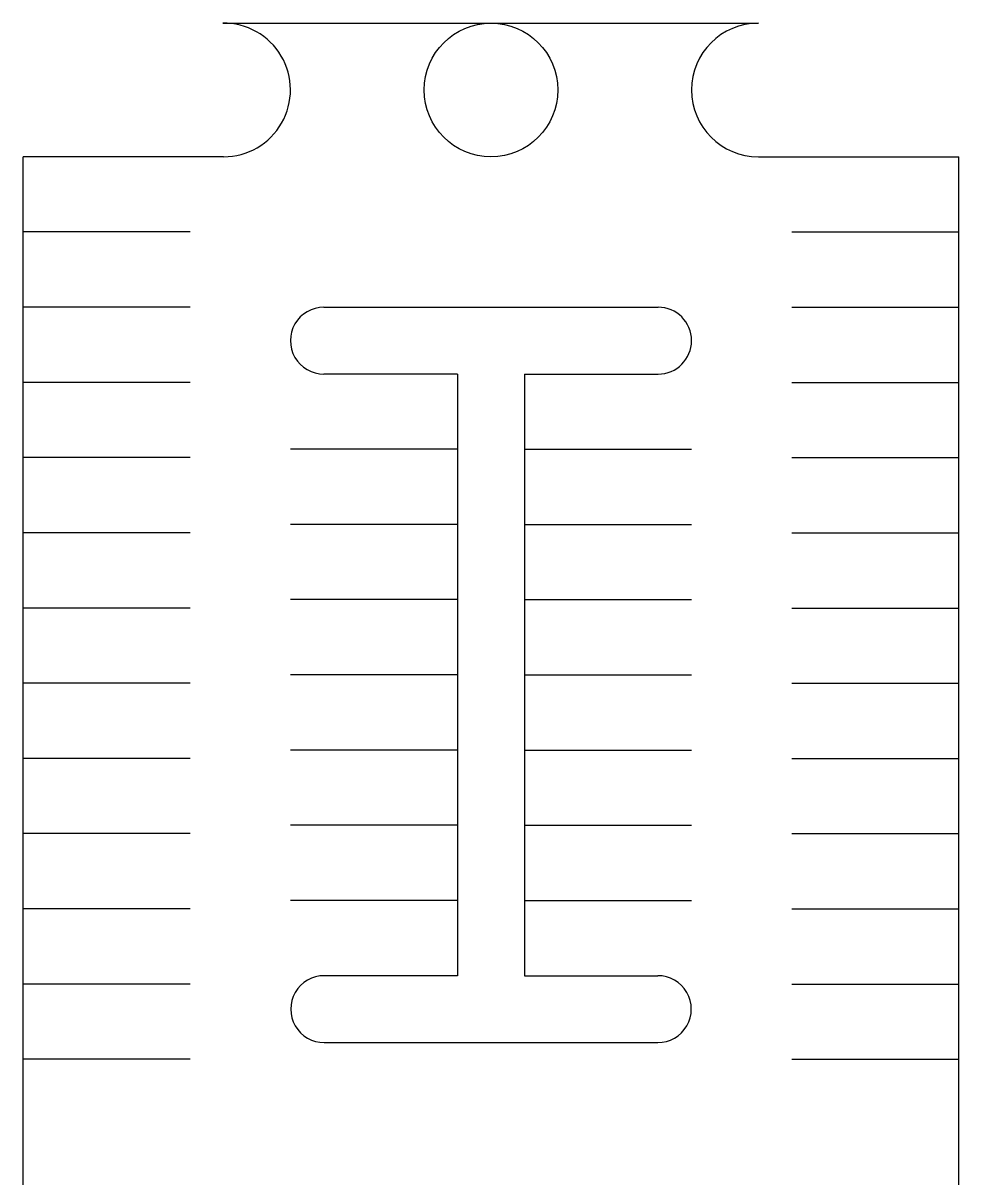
# Model space of a CAD drawing. Header units: metres. Extents: x -31 to 130, y -13 to 69.
# Drawn here: x -31.45 to -3.45, y 34.33 to 68.88 of the extents above; entities that cross this region are included whole.
import ezdxf

# ---------------------------------------------------------------- set-up
doc = ezdxf.new("R2010")
doc.units = ezdxf.units.M
doc.header["$LTSCALE"] = 0.002
doc.header["$MEASUREMENT"] = 0
doc.layers.add('URB-ESTACION', color=1, linetype='CONTINUOUS')

msp = doc.modelspace()

# ---------------------------------------------------------------- linework, layer by layer
at = {"layer": 'URB-ESTACION'}
for p, q in [((-25.477, 68.875), (-9.45, 68.875)), ((-31.45, 33.875), (-31.45, 64.875)), ((-25.45, 64.875), (-31.45, 64.875)), ((-9.45, 64.875), (-3.45, 64.875)), ((-3.45, 33.875), (-3.45, 64.875)), ((-26.45, 62.625), (-31.45, 62.625)), ((-8.45, 62.625), (-3.45, 62.625)), ((-26.45, 60.375), (-31.45, 60.375)), ((-22.45, 60.375), (-12.45, 60.375)), ((-8.45, 60.375), (-3.45, 60.375)), ((-26.45, 58.125), (-31.45, 58.125)), ((-18.45, 58.375), (-22.45, 58.375)), ((-18.45, 58.375), (-18.45, 40.375)), ((-16.45, 58.375), (-16.45, 40.375)), ((-16.45, 58.375), (-12.45, 58.375)), ((-8.45, 58.125), (-3.45, 58.125)), ((-18.45, 56.125), (-23.45, 56.125)), ((-16.45, 56.125), (-11.45, 56.125)), ((-26.45, 55.875), (-31.45, 55.875)), ((-8.45, 55.875), (-3.45, 55.875)), ((-26.45, 53.625), (-31.45, 53.625)), ((-18.45, 53.875), (-23.45, 53.875)), ((-16.45, 53.875), (-11.45, 53.875)), ((-8.45, 53.625), (-3.45, 53.625)), ((-18.45, 51.625), (-23.45, 51.625)), ((-16.45, 51.625), (-11.45, 51.625)), ((-26.45, 51.375), (-31.45, 51.375)), ((-8.45, 51.375), (-3.45, 51.375)), ((-26.45, 49.125), (-31.45, 49.125)), ((-18.45, 49.375), (-23.45, 49.375)), ((-16.45, 49.375), (-11.45, 49.375)), ((-8.45, 49.125), (-3.45, 49.125)), ((-18.45, 47.125), (-23.45, 47.125)), ((-16.45, 47.125), (-11.45, 47.125)), ((-26.45, 46.875), (-31.45, 46.875)), ((-8.45, 46.875), (-3.45, 46.875)), ((-26.45, 44.625), (-31.45, 44.625)), ((-18.45, 44.875), (-23.45, 44.875)), ((-16.45, 44.875), (-11.45, 44.875)), ((-8.45, 44.625), (-3.45, 44.625)), ((-18.45, 42.625), (-23.45, 42.625)), ((-16.45, 42.625), (-11.45, 42.625)), ((-26.45, 42.375), (-31.45, 42.375)), ((-8.45, 42.375), (-3.45, 42.375)), ((-26.45, 40.125), (-31.45, 40.125)), ((-18.45, 40.375), (-22.437, 40.375)), ((-16.45, 40.375), (-12.463, 40.375)), ((-8.45, 40.125), (-3.45, 40.125)), ((-22.437, 38.375), (-12.463, 38.375)), ((-26.45, 37.875), (-31.45, 37.875)), ((-8.45, 37.875), (-3.45, 37.875))]:
    msp.add_line(p, q, dxfattribs=at)
msp.add_circle((-17.45, 66.875), 2, dxfattribs=at)
for centre, radius, start, end in [((-25.45, 66.875), 2, 270, 90.7729), ((-9.45, 66.875), 2, 90.0031, 269.9978), ((-22.45, 59.375), 1, 89.9943, 270), ((-12.45, 59.375), 1, 270, 90), ((-22.442, 39.375), 1, 89.7001, 270.2999), ((-12.457, 39.375), 1, 269.7001, 90.3)]:
    msp.add_arc(centre, radius, start, end, dxfattribs=at)

doc.saveas('drawing.dxf')
